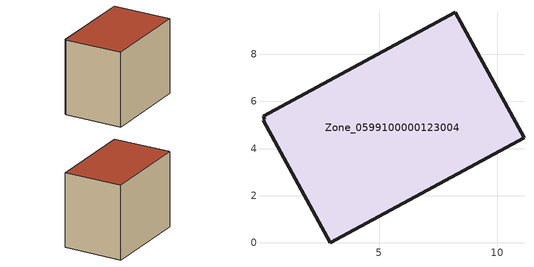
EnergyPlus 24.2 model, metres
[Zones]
Zone_0599100000123004
 floor ground (C_G): 0.07,5.38 8.23,9.79 11.14,4.45 2.92,0 0.07,5.21 0.14,5.25 z0
 wall outside (C_F): 11.14,4.45 8.23,9.79 0.07,5.38 0.14,5.25 0.07,5.21 2.92,0 11.14,4.45 z0:7.68
 roof outside (C_R): 8.23,9.79 0.07,5.38 0.14,5.25 0.07,5.21 2.92,0 11.14,4.45 z7.68
[BUILDING]
Pand.0599100000123004: North Axis=0; Terrain=City; Loads Convergence Tolerance Value=0.04; Temperature Convergence Tolerance Value=0.4; Solar Distribution=FullExterior; Maximum Number of Warmup Days=25; Minimum Number of Warmup Days=1
[Site:Location]
Rotterdam.The.Hague.AP_ZH_NLD Design_Conditions: Latitude=51.96; Longitude=4.45; Time Zone=1; Elevation=-4.5
[SITE:GROUNDTEMPERATURE:BUILDINGSURFACE]
18, 18, 18, 18, 18, 18, 18, 18, 18, 18, 18, 18
[MATERIAL] Thermal Absorptance=0.9; Solar Absorptance=0.7; Visible Absorptance=0.7
Name | Roughness | Thickness | Conductivity | Density | Specific Heat
G.TI.1965-1974 | MediumSmooth | 0.15 | 0.882353 | 540 | 1210
F.TI.1965-1974 | Rough | 0.3 | 0.697674 | 1920 | 840
R.TI.1965-1974 | MediumRough | 0.2 | 0.232558 | 1500 | 1000
[CONSTRUCTION]
C_G: G.TI.1965-1974
C_F: F.TI.1965-1974
C_R: R.TI.1965-1974
[ZONE]
Zone_0599100000123004: Type=1; Multiplier=1; Ceiling Height=Autocalculate; Volume=Autocalculate; Floor Area=autocalculate; Part of Total Floor Area=Yes
[ZONEINFILTRATION:DESIGNFLOWRATE]
Infil_Zone_0599100000123004: Zone or ZoneList or Space or SpaceList=Zone_0599100000123004; Schedule=AlwaysOn; Design Flow Rate Calculation Method=Flow/Area; Flow Rate per Floor Area=0.003; Constant Term Coefficient=1; Temperature Term Coefficient=0; Velocity Term Coefficient=0; Velocity Squared Term Coefficient=0
[HVACTEMPLATE:ZONE:IDEALLOADSAIRSYSTEM]
Zone_0599100000123004: Maximum Heating Supply Air Temperature=50; Minimum Cooling Supply Air Temperature=13; Maximum Heating Supply Air Humidity Ratio=0.0156; Minimum Cooling Supply Air Humidity Ratio=0.0077; Heating Limit=NoLimit; Cooling Limit=NoLimit; Dehumidification Control Type=ConstantSensibleHeatRatio; Cooling Sensible Heat Ratio=0.7; Dehumidification Setpoint=60; Humidification Control Type=None; Humidification Setpoint=30; Outdoor Air Method=None; Outdoor Air Flow Rate per Person=0.00944; Outdoor Air Flow Rate per Zone Floor Area=0; Outdoor Air Flow Rate per Zone=0; Demand Controlled Ventilation Type=None; Outdoor Air Economizer Type=NoEconomizer; Heat Recovery Type=None; Sensible Heat Recovery Effectiveness=0.7; Latent Heat Recovery Effectiveness=0.65
[ZONECONTROL:THERMOSTAT]
ThermostatControl_Zone_0599100000123004: Zone or ZoneList=Zone_0599100000123004; Control Type Schedule=DualSetpointControlType; Control 1=Thermostat_Zone_0599100000123004; Temperature Difference Between Cutout And Setpoint=0
[THERMOSTATSETPOINT:DUALSETPOINT]
Thermostat_Zone_0599100000123004: Heating Setpoint Temperature Schedule=HeatingSetpoint_Zone_0599100000123004; Cooling Setpoint Temperature Schedule=CoolingSetpoint_Zone_0599100000123004
[SCHEDULE:COMPACT]
HeatingSetpoint_Zone_0599100000123004: Through: 12/31, For: AllDays, Until: 24:00, 21
CoolingSetpoint_Zone_0599100000123004: Through: 12/31, For: AllDays, Until: 24:00, 24
DualSetpointControlType: Through: 12/31, For: AllDays, Until: 24:00, 4
AlwaysOn: Through: 12/31, For: AllDays, Until: 24:00, 1
